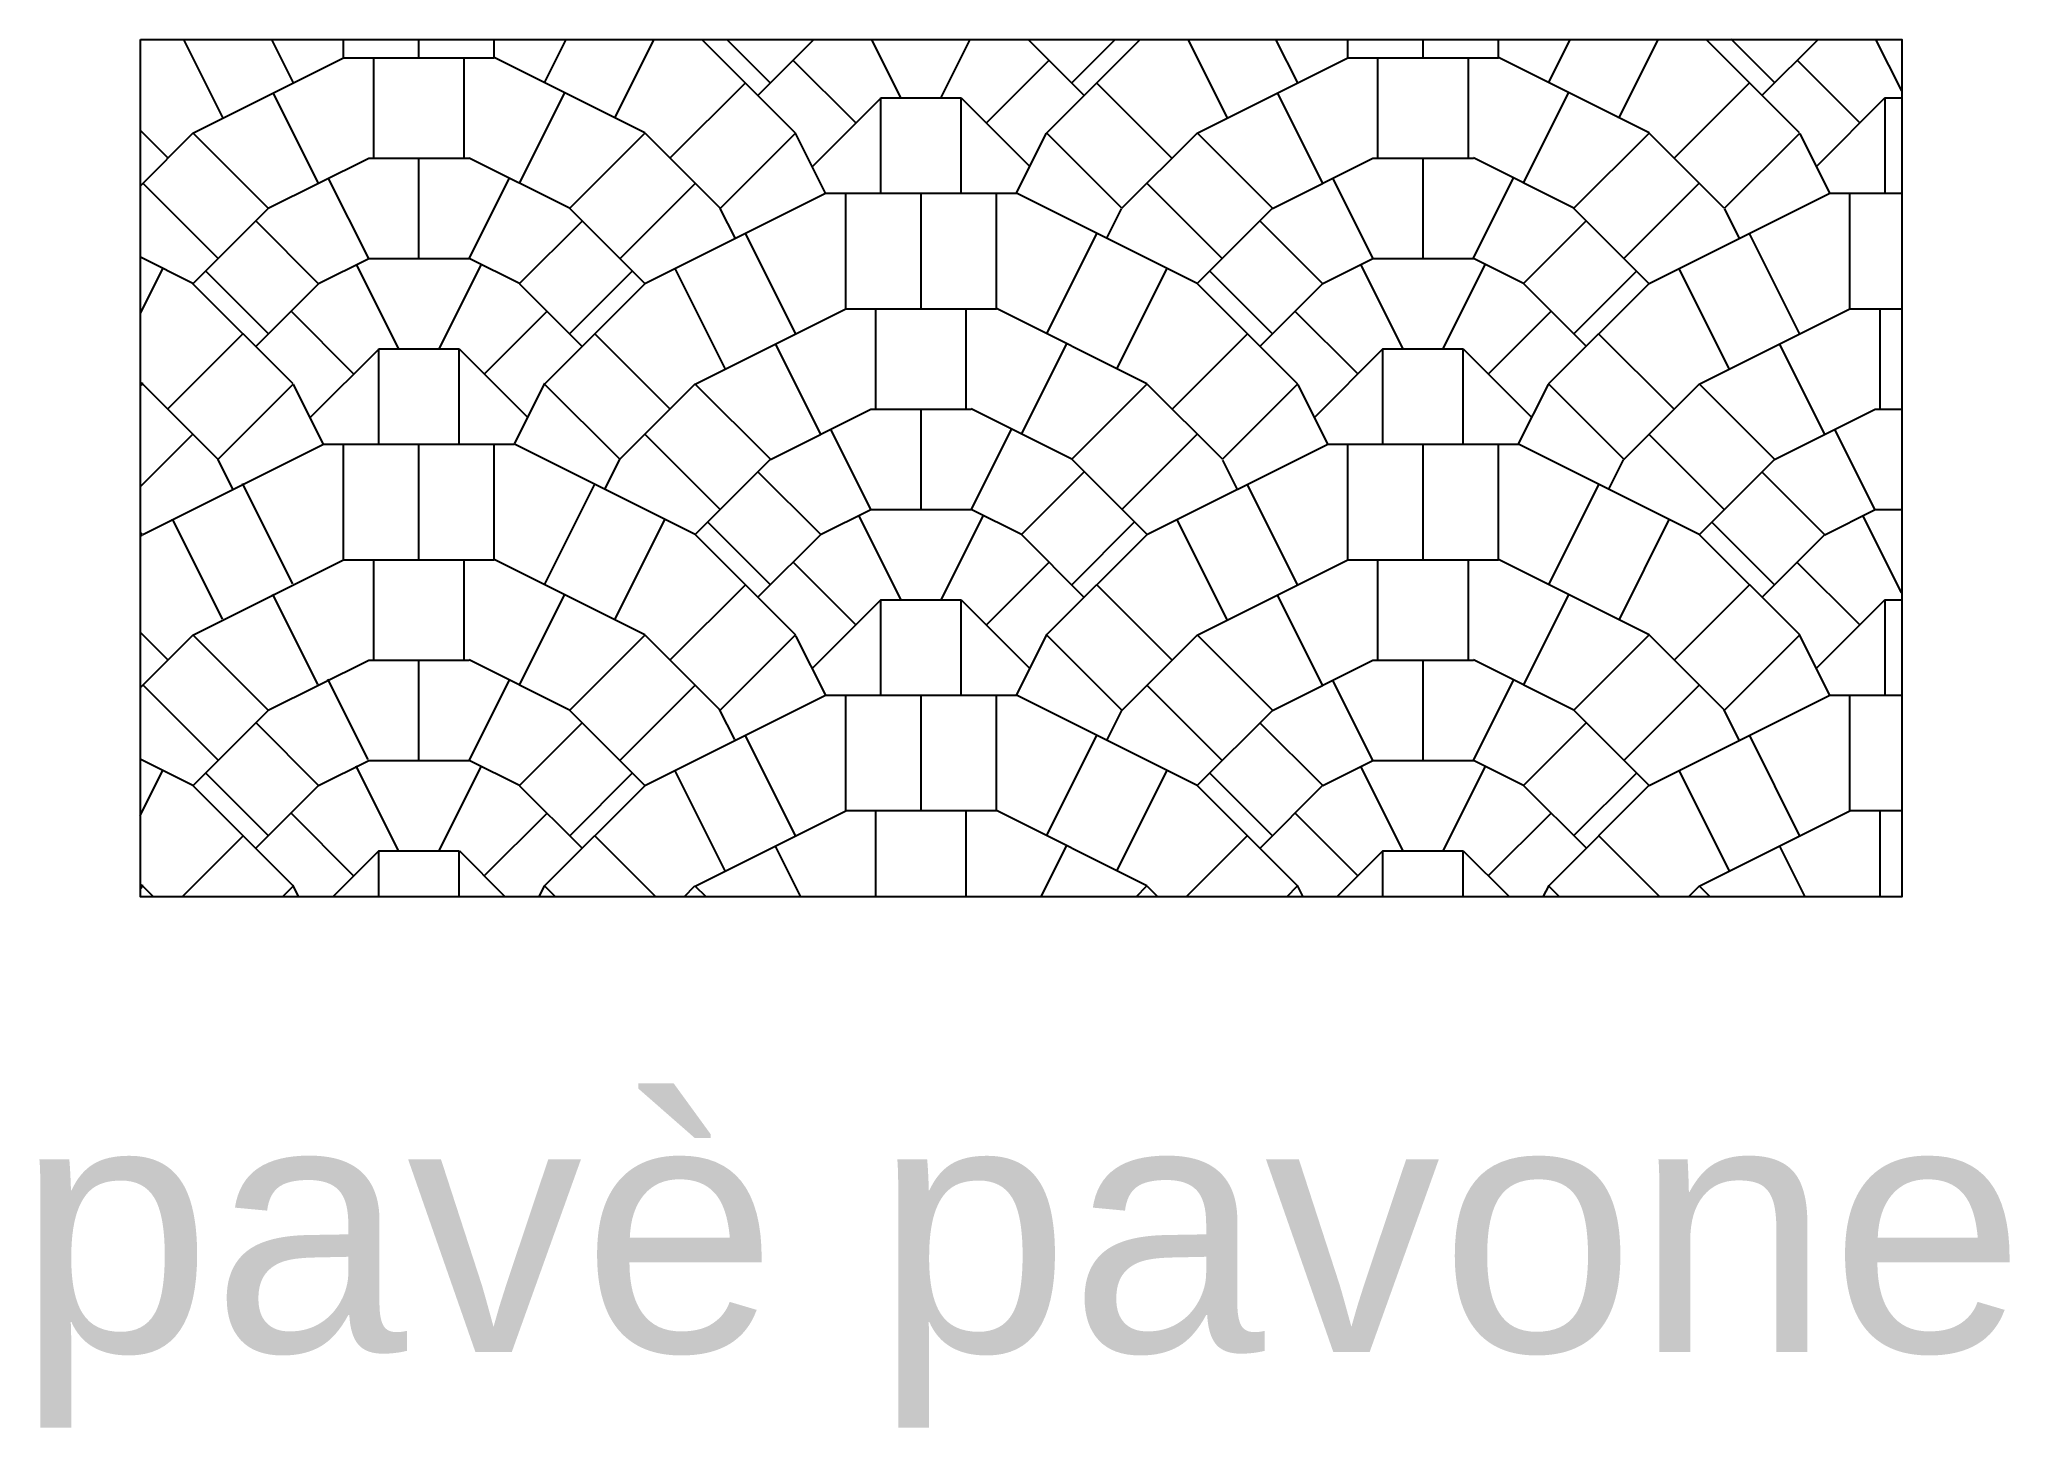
# Model space of a CAD drawing. Header units: millimetres. Extents: x 23.411 to 24.196, y 31.572 to 32.125.
import ezdxf
from ezdxf.enums import TextEntityAlignment as Align

# ---------------------------------------------------------------- set-up
doc = ezdxf.new("R2010")
doc.units = ezdxf.units.MM
doc.styles.add('ARIAL', font='arial.ttf')

# ---------------------------------------------------------------- blocks, each defined once
blk = doc.blocks.new('dati teatteggi')
blk.add_lwpolyline([(0, 0.34164), (0.70157, 0.34164), (0.70157, 0), (0, 0), (0, 0.34164)])
at = {"style": 'ARIAL'}
blk.add_attdef('DATI', text='', height=0.1, dxfattribs=at).set_placement((0.35078, -0.15708), align=Align.CENTER)

msp = doc.modelspace()

# ---------------------------------------------------------------- hatches: boundary and pattern name
h = msp.add_hatch()
h.set_pattern_fill('PAVÈ PAVONE', color=256, scale=0.2, pattern_type=2)
h.set_pattern_definition([(0, (12.14627, 27.70159), (0.2, 0.1), [0.032, -0.368]), (0, (12.14227, 27.73759), (0.2, 0.1), [0.04, -0.36]), (0, (12.14227, 27.77759), (0.2, 0.1), [0.04, -0.36]), (0, (12.13227, 27.81759), (0.2, 0.1), [0.06, -0.34]), (0, (12.12427, 27.66359), (0.2, 0.1), [0.076, -0.324]), (90, (12.13227, 27.8176), (-0.2, 0.1), [0.046, -0.154]), (90, (12.14627, 27.6636), (-0.2, 0.1), [0.038, -0.162]), (90, (12.14427, 27.7776), (-0.2, 0.1), [0.04, -0.16]), (90, (12.16227, 27.7376), (-0.2, 0.1), [0.04, -0.04, 0.046, -0.074]), (90, (12.18027, 27.7776), (-0.2, 0.1), [0.04, -0.16]), (90, (12.17827, 27.6636), (-0.2, 0.1), [0.038, -0.162]), (90, (12.19227, 27.8176), (-0.2, 0.1), [0.046, -0.154]), (45, (12.212266, 27.687594), (0.2, 0.1), [0.0565686, -0.5091168]), (45, (12.222266, 27.757594), (0.2, 0.1), [0.0424264, -0.523259]), (45, (12.242266, 27.737594), (0.2, 0.1), [0.0424264, -0.523259]), (45, (12.262266, 27.777594), (0.2, 0.1), [0.0424264, -0.523259]), (45, (12.282266, 27.757594), (0.2, 0.1), [0.0424264, -0.523259]), (45, (12.072266, 27.727594), (0.2, 0.1), [0.0424264, -0.523259]), (45, (12.188266, 27.691594), (0.2, 0.1), [0.0353554, -0.53033]), (45, (12.202266, 27.727594), (0.2, 0.1), [0.0353554, -0.53033]), (45, (12.222266, 27.707594), (0.2, 0.1), [0.0353554, -0.53033]), (45, (12.042266, 27.757594), (0.2, 0.1), [0.0424264, -0.523259]), (135, (12.312266, 27.787594), (-0.2, 0.1), [0.0565686, -0.5091168]), (135, (12.282266, 27.757594), (-0.2, 0.1), [0.0424264, -0.523259]), (135, (12.136266, 27.691594), (-0.2, 0.1), [0.0353554, -0.53033]), (135, (12.122266, 27.727594), (-0.2, 0.1), [0.0353554, -0.53033]), (135, (12.102266, 27.707594), (-0.2, 0.1), [0.0353554, -0.53033]), (135, (12.102266, 27.757594), (-0.2, 0.1), [0.0424264, -0.523259]), (135, (12.082266, 27.737594), (-0.2, 0.1), [0.0424264, -0.523259]), (135, (12.062266, 27.777594), (-0.2, 0.1), [0.0424264, -0.523259]), (135, (12.042266, 27.757594), (-0.2, 0.1), [0.0424264, -0.523259]), (135, (12.252266, 27.727594), (-0.2, 0.1), [0.0424264, -0.523259]), (225, (12.146266, 27.701594), (-0.2, -0.1), [0.0386552, -0.5270302]), (225, (12.122266, 27.727594), (-0.2, -0.1), [0.0353554, -0.53033]), (315, (12.202266, 27.727594), (0.2, -0.1), [0.0353554, -0.53033]), (315, (12.178266, 27.701594), (0.2, -0.1), [0.0386552, -0.5270302]), (26.565, (12.25227, 27.7276), (-1e-11, 0.2), [0.080498, -0.1431088]), (26.565, (12.07227, 27.7876), (-1e-11, 0.2), [0.067082, -0.1565248]), (26.565, (12.10227, 27.7576), (-1e-11, 0.2), [0.044722, -0.1788848]), (26.565, (12.12227, 27.7276), (-1e-11, 0.2), [0.02236, -0.2012468]), (63.43495, (12.200266, 27.663594), (0.2, 0.3), [0.02684, -0.8675872]), (63.43495, (12.212266, 27.807594), (0.2, 0.3), [0.04472, -0.8497072]), (63.43495, (12.202266, 27.767594), (0.2, 0.3), [0.04024, -0.8541872]), (63.43495, (12.240266, 27.793594), (0.2, 0.3), [0.04472, -0.8497072]), (63.43495, (12.182266, 27.737594), (0.2, 0.3), [0.03578, -0.8586472]), (63.43495, (12.036266, 27.745594), (0.2, 0.3), [0.01342, -0.8810072]), (63.43495, (12.170266, 27.701594), (0.2, 0.3), [0.03756, -0.8568672]), (116.56505, (12.124266, 27.663594), (-0.2, 0.3), [0.02684, -0.8675872]), (116.56505, (12.142266, 27.737594), (-0.2, 0.3), [0.03578, -0.8586472]), (116.56505, (12.122266, 27.767594), (-0.2, 0.3), [0.04024, -0.8541872]), (116.56505, (12.084266, 27.793594), (-0.2, 0.3), [0.04472, -0.8497072]), (116.56505, (12.112266, 27.807594), (-0.2, 0.3), [0.04472, -0.8497072]), (116.56505, (12.288266, 27.745594), (-0.2, 0.3), [0.01342, -0.8810072]), (116.56505, (12.154266, 27.701594), (-0.2, 0.3), [0.03756, -0.8568672]), (153.435, (12.27227, 27.8276), (1e-11, 0.2), [0.080498, -0.1431088]), (153.435, (12.25227, 27.7876), (1e-11, 0.2), [0.067082, -0.1565248]), (153.435, (12.22227, 27.7576), (1e-11, 0.2), [0.044722, -0.1788848]), (153.435, (12.20227, 27.7276), (1e-11, 0.2), [0.02236, -0.2012468])])
h.paths.add_polyline_path([(24.15303, 32.12506), (23.45147, 32.12506), (23.45147, 31.78342), (24.15303, 31.78342)])

# ---------------------------------------------------------------- block references
ref = msp.add_blockref('dati teatteggi', (23.45147, 31.78342))
ref.add_attrib('DATI', 'pavè pavone', dxfattribs={"height": 0.1, "style": 'ARIAL'}).set_placement((23.80225, 31.6021), align=Align.CENTER)

doc.saveas('drawing.dxf')
